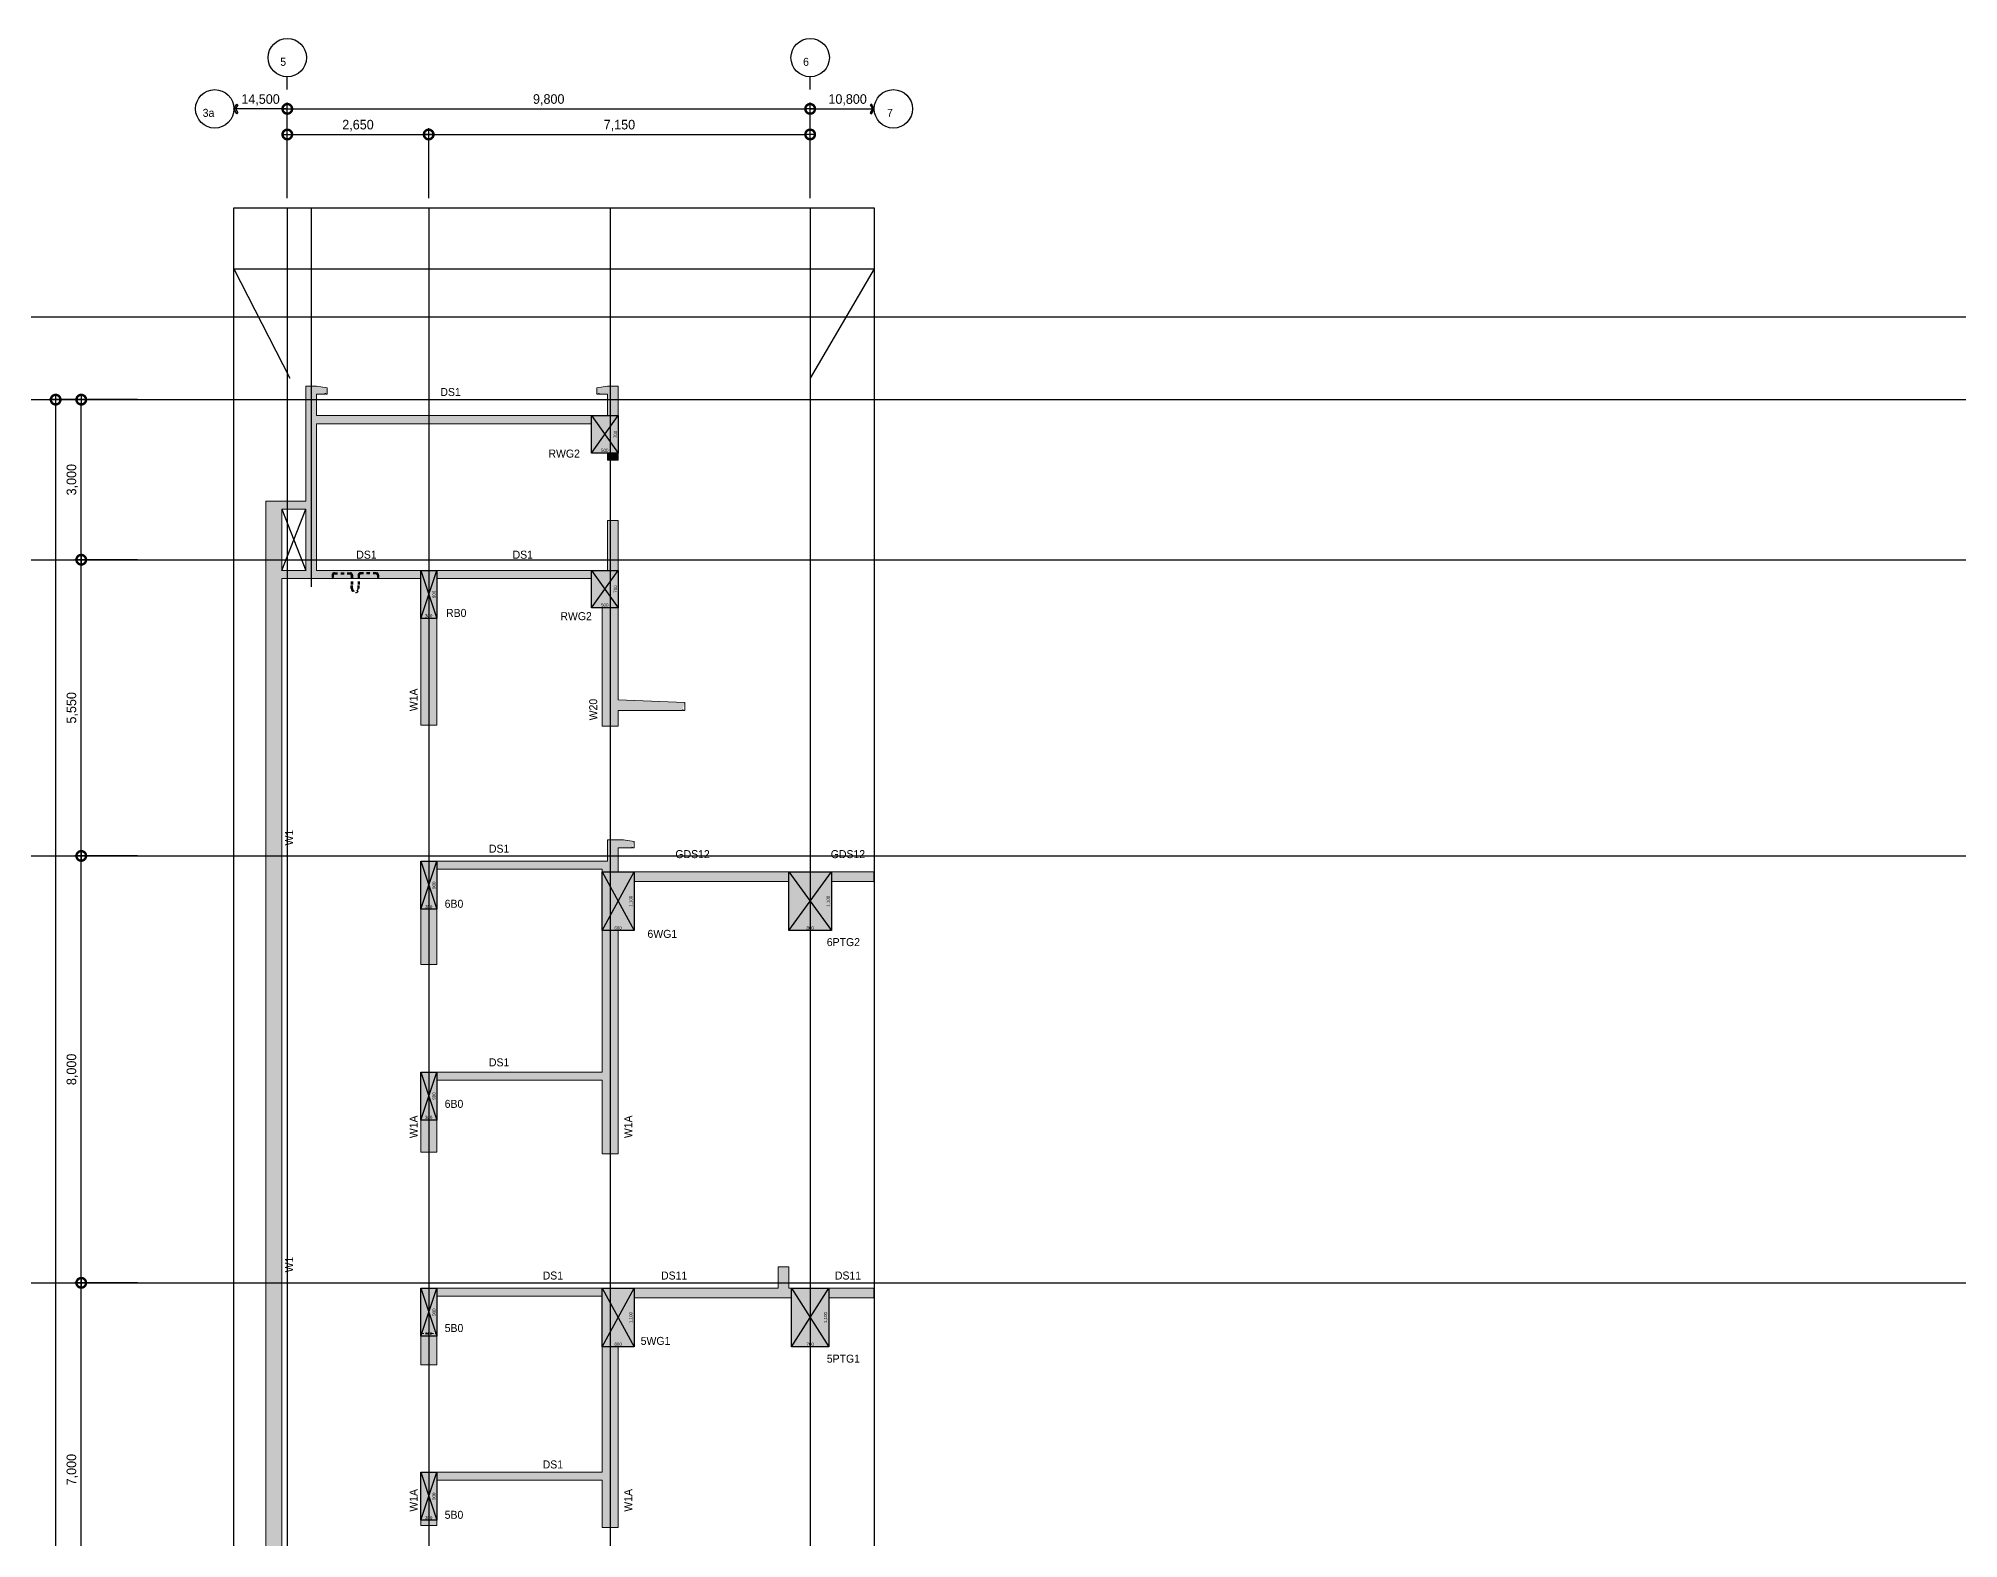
# Model space of a CAD drawing. Header units: millimetres. Extents: x -59434 to 186515, y -46562 to 55873.
# Drawn here: x 114535 to 150525, y 27458 to 55569 of the extents above; entities that cross this region are included whole.
import ezdxf
from ezdxf.enums import TextEntityAlignment as Align

# ---------------------------------------------------------------- set-up
doc = ezdxf.new("R2010")
doc.units = ezdxf.units.MM
doc.header["$LTSCALE"] = 60
doc.linetypes.add('H1', pattern=[1.5, 1, -0.5])
doc.linetypes.add('HIDDEN', pattern=[2, 1, -1])
doc.layers.get('Defpoints').update_dxf_attribs({"color": 151})
for name, color, linetype in [('A-CEN', 1, 'Continuous'), ('A-CEN-AXIS', 1, 'Continuous'), ('A-CORE-ELEV', 5, 'Continuous'), ('A-DIM', 7, 'Continuous'), ('구조SOLID', 253, 'Continuous')]:
    doc.layers.add(name, color=color, linetype=linetype)
doc.layers.add('A-CON', color=2, linetype='Continuous', lineweight=9)
for name, color, linetype, plot in [('AS-HIDLINE', 205, 'Continuous', False), ('NOPLOT', 191, 'Continuous', False), ('NOPLOT-DIM', 191, 'Continuous', False), ('NOPLOT-부호', 4, 'Continuous', False)]:
    doc.layers.add(name, color=color, linetype=linetype, plot=plot)
doc.styles.add('Gdim', font='')
doc.styles.get('Gdim').set_extended_font_data('Dotum')
doc.dimstyles.new('G-Xdim', dxfattribs={"dimscale": 30, "dimtxt": 2, "dimasz": 1, "dimexe": 1.2, "dimexo": 1.2, "dimgap": 0, "dimtad": 1, "dimdec": 1, "dimdsep": 46, "dimlunit": 6, "dimtxsty": 'Gdim', "dimcen": 1, "dimse1": 1, "dimse2": 1, "dimsd1": 1, "dimsd2": 1, "dimclrd": 1, "dimclre": 1, "dimclrt": 256, "dimadec": 0, "dimazin": 0, "dimtfac": 1, "dimtdec": 1, "dimtix": 1, "dimtmove": 2, "dimatfit": 1, "dimfxl": 2, "dimtolj": 1, "dimlwd": -1, "dimlwe": -1, "dimarcsym": 0})
doc.dimstyles.new('Gdim60', dxfattribs={"dimscale": 60, "dimtxt": 3, "dimasz": 1, "dimexe": 2, "dimexo": 3, "dimgap": 1, "dimtad": 1, "dimdec": 0, "dimdsep": 46, "dimlunit": 6, "dimtxsty": 'Gdim', "dimblk": 'G3-DOT', "dimcen": 2.5, "dimdle": 2, "dimclrd": 1, "dimclre": 1, "dimclrt": 256, "dimazin": 2, "dimtfac": 1, "dimtdec": 0, "dimtix": 1, "dimtmove": 2, "dimatfit": 3, "dimldrblk": 'DOTSMALL', "dimfxl": 2, "dimtolj": 1, "dimtzin": 0, "dimarcsym": 0})

# ---------------------------------------------------------------- blocks, each defined once
blk = doc.blocks.new('G3-DOT')
at = {"layer": 'A-DIM', "color": 1, "linetype": 'ByBlock'}
blk.add_line((1.5, 0), (-1.5, 0), dxfattribs=at)
at = {"layer": 'A-DIM', "color": 1, "linetype": 'ByBlock', "const_width": 3}
blk.add_lwpolyline([(0.375, 0, 1), (-0.375, 0, 1)], format="xyb", close=True, dxfattribs=at)
blk = doc.blocks.new('*D17')
at = {"layer": 'Defpoints', "color": 0, "transparency": 16777216}
for p in [(129000, 53769), (121850, 52397), (129000, 52397)]:
    blk.add_point(p, dxfattribs=at)
at = {"layer": 'NOPLOT-DIM', "color": 1, "lineweight": -2, "transparency": 16777216}
for p, q in [((121850, 52577), (121850, 53889)), ((121910, 53769), (128940, 53769)), ((129000, 52577), (129000, 53889))]:
    blk.add_line(p, q, dxfattribs=at)
at = {"layer": 'NOPLOT-DIM', "color": 1, "lineweight": -2, "transparency": 16777216, "xscale": 60, "yscale": 60, "zscale": 60, "rotation": 180}
blk.add_blockref('G3-DOT', (121850, 53769), dxfattribs=at)
at = {"layer": 'NOPLOT-DIM', "color": 1, "lineweight": -2, "transparency": 16777216, "xscale": 60, "yscale": 60, "zscale": 60}
blk.add_blockref('G3-DOT', (129000, 53769), dxfattribs=at)
at = {"layer": 'NOPLOT-DIM', "transparency": 16777216, "insert": (125425, 53937), "char_height": 180, "attachment_point": 5, "style": 'Gdim'}
blk.add_mtext('\\A1;7,150', dxfattribs=at)
blk = doc.blocks.new('_DotSmall')
at = {"color": 0, "linetype": 'ByBlock', "const_width": 0.5}
blk.add_lwpolyline([(-0.0625, 0, 1), (0.0625, 0, 1)], format="xyb", close=True, dxfattribs=at)
blk = doc.blocks.new('*D18')
at = {"layer": 'Defpoints', "color": 0, "transparency": 16777216}
for p in [(129000, 54249), (119200, 52397), (129000, 52397)]:
    blk.add_point(p, dxfattribs=at)
at = {"layer": 'NOPLOT-DIM', "color": 1, "lineweight": -2, "transparency": 16777216}
for p, q in [((119200, 52577), (119200, 54369)), ((129000, 52577), (129000, 54369)), ((119260, 54249), (128940, 54249))]:
    blk.add_line(p, q, dxfattribs=at)
at = {"layer": 'NOPLOT-DIM', "color": 1, "lineweight": -2, "transparency": 16777216, "xscale": 60, "yscale": 60, "zscale": 60, "rotation": 180}
blk.add_blockref('G3-DOT', (119200, 54249), dxfattribs=at)
at = {"layer": 'NOPLOT-DIM', "color": 1, "lineweight": -2, "transparency": 16777216, "xscale": 60, "yscale": 60, "zscale": 60}
blk.add_blockref('G3-DOT', (129000, 54249), dxfattribs=at)
at = {"layer": 'NOPLOT-DIM', "transparency": 16777216, "insert": (124100, 54417), "char_height": 180, "attachment_point": 5, "style": 'Gdim'}
blk.add_mtext('\\A1;9,800', dxfattribs=at)
blk = doc.blocks.new('*D19')
at = {"layer": 'Defpoints', "color": 0, "transparency": 16777216}
for p in [(121850, 53769, 0), (119200, 52397, 0), (121850, 52397)]:
    blk.add_point(p, dxfattribs=at)
at = {"layer": 'NOPLOT-DIM', "color": 1, "lineweight": -2, "transparency": 16777216}
for p, q in [((119200, 52577, 0), (119200, 53889, 0)), ((119260, 53769, 0), (121790, 53769, 0)), ((121850, 52577, 0), (121850, 53889, 0))]:
    blk.add_line(p, q, dxfattribs=at)
at = {"layer": 'NOPLOT-DIM', "color": 1, "lineweight": -2, "transparency": 16777216, "xscale": 60, "yscale": 60, "zscale": 60, "rotation": 180}
blk.add_blockref('G3-DOT', (119200, 53769, 0), dxfattribs=at)
at = {"layer": 'NOPLOT-DIM', "color": 1, "lineweight": -2, "transparency": 16777216, "xscale": 60, "yscale": 60, "zscale": 60}
blk.add_blockref('G3-DOT', (121850, 53769, 0), dxfattribs=at)
at = {"layer": 'NOPLOT-DIM', "transparency": 16777216, "insert": (120525, 53937, 0), "char_height": 180, "attachment_point": 5, "style": 'Gdim'}
blk.add_mtext('\\A1;2,650', dxfattribs=at)
blk = doc.blocks.new('*D30')
at = {"layer": 'Defpoints', "color": 0, "transparency": 16777216}
for p in [(116570, 48800, 0), (116570, 0, 0), (114858, 0, 0)]:
    blk.add_point(p, dxfattribs=at)
at = {"layer": 'NOPLOT-DIM', "color": 1, "lineweight": -2, "transparency": 16777216}
for p, q in [((116390, 48800, 0), (114738, 48800, 0)), ((114858, 48740, 0), (114858, 60, 0)), ((116390, 0, 0), (114738, 0, 0))]:
    blk.add_line(p, q, dxfattribs=at)
at = {"layer": 'NOPLOT-DIM', "color": 1, "lineweight": -2, "transparency": 16777216, "xscale": 60, "yscale": 60, "zscale": 60}
for p, rotation in [((114858, 48800, 0), 90), ((114858, 0, 0), 270)]:
    blk.add_blockref('G3-DOT', p, dxfattribs=dict(at, rotation=rotation))
at = {"layer": 'NOPLOT-DIM', "transparency": 16777216, "insert": (114690, 24400, 0), "char_height": 180, "attachment_point": 5, "rotation": 90, "style": 'Gdim'}
blk.add_mtext('\\A1;48,800', dxfattribs=at)
blk = doc.blocks.new('*D34')
at = {"layer": 'Defpoints', "color": 0, "transparency": 16777216}
for p in [(115338, 32250, 0), (116570, 32250, 0), (116570, 25250, 0)]:
    blk.add_point(p, dxfattribs=at)
at = {"layer": 'NOPLOT-DIM', "color": 1, "lineweight": -2, "transparency": 16777216}
for p, q in [((116390, 32250, 0), (115218, 32250, 0)), ((115338, 25310, 0), (115338, 32190, 0)), ((116390, 25250, 0), (115218, 25250, 0))]:
    blk.add_line(p, q, dxfattribs=at)
at = {"layer": 'NOPLOT-DIM', "color": 1, "lineweight": -2, "transparency": 16777216, "xscale": 60, "yscale": 60, "zscale": 60}
for p, rotation in [((115338, 32250, 0), 90), ((115338, 25250, 0), 270)]:
    blk.add_blockref('G3-DOT', p, dxfattribs=dict(at, rotation=rotation))
at = {"layer": 'NOPLOT-DIM', "transparency": 16777216, "insert": (115170, 28750, 0), "char_height": 180, "attachment_point": 5, "rotation": 90, "style": 'Gdim'}
blk.add_mtext('\\A1;7,000', dxfattribs=at)
blk = doc.blocks.new('*D35')
at = {"layer": 'Defpoints', "color": 0, "transparency": 16777216}
for p in [(115338, 40250, 0), (116570, 40250, 0), (116570, 32250, 0)]:
    blk.add_point(p, dxfattribs=at)
at = {"layer": 'NOPLOT-DIM', "color": 1, "lineweight": -2, "transparency": 16777216}
for p, q in [((116390, 40250, 0), (115218, 40250, 0)), ((115338, 32310, 0), (115338, 40190, 0)), ((116390, 32250, 0), (115218, 32250, 0))]:
    blk.add_line(p, q, dxfattribs=at)
at = {"layer": 'NOPLOT-DIM', "color": 1, "lineweight": -2, "transparency": 16777216, "xscale": 60, "yscale": 60, "zscale": 60}
for p, rotation in [((115338, 40250, 0), 90), ((115338, 32250, 0), 270)]:
    blk.add_blockref('G3-DOT', p, dxfattribs=dict(at, rotation=rotation))
at = {"layer": 'NOPLOT-DIM', "transparency": 16777216, "insert": (115170, 36250, 0), "char_height": 180, "attachment_point": 5, "rotation": 90, "style": 'Gdim'}
blk.add_mtext('\\A1;8,000', dxfattribs=at)
blk = doc.blocks.new('*D36')
at = {"layer": 'Defpoints', "color": 0, "transparency": 16777216}
for p in [(115338, 45800, 0), (116570, 45800, 0), (116570, 40250, 0)]:
    blk.add_point(p, dxfattribs=at)
at = {"layer": 'NOPLOT-DIM', "color": 1, "lineweight": -2, "transparency": 16777216}
for p, q in [((116390, 45800, 0), (115218, 45800, 0)), ((115338, 40310, 0), (115338, 45740, 0)), ((116390, 40250, 0), (115218, 40250, 0))]:
    blk.add_line(p, q, dxfattribs=at)
at = {"layer": 'NOPLOT-DIM', "color": 1, "lineweight": -2, "transparency": 16777216, "xscale": 60, "yscale": 60, "zscale": 60}
for p, rotation in [((115338, 45800, 0), 90), ((115338, 40250, 0), 270)]:
    blk.add_blockref('G3-DOT', p, dxfattribs=dict(at, rotation=rotation))
at = {"layer": 'NOPLOT-DIM', "transparency": 16777216, "insert": (115170, 43025, 0), "char_height": 180, "attachment_point": 5, "rotation": 90, "style": 'Gdim'}
blk.add_mtext('\\A1;5,550', dxfattribs=at)
blk = doc.blocks.new('*D37')
at = {"layer": 'Defpoints', "color": 0, "transparency": 16777216}
for p in [(115338, 48800, 0), (116570, 48800, 0), (116570, 45800, 0)]:
    blk.add_point(p, dxfattribs=at)
at = {"layer": 'NOPLOT-DIM', "color": 1, "lineweight": -2, "transparency": 16777216}
for p, q in [((116390, 48800, 0), (115218, 48800, 0)), ((115338, 45860, 0), (115338, 48740, 0)), ((116390, 45800, 0), (115218, 45800, 0))]:
    blk.add_line(p, q, dxfattribs=at)
at = {"layer": 'NOPLOT-DIM', "color": 1, "lineweight": -2, "transparency": 16777216, "xscale": 60, "yscale": 60, "zscale": 60}
for p, rotation in [((115338, 48800, 0), 90), ((115338, 45800, 0), 270)]:
    blk.add_blockref('G3-DOT', p, dxfattribs=dict(at, rotation=rotation))
at = {"layer": 'NOPLOT-DIM', "transparency": 16777216, "insert": (115170, 47300, 0), "char_height": 180, "attachment_point": 5, "rotation": 90, "style": 'Gdim'}
blk.add_mtext('\\A1;3,000', dxfattribs=at)
blk = doc.blocks.new('*D108')
at = {"layer": 'Defpoints', "color": 0, "linetype": 'Continuous', "transparency": 16777216}
for p in [(-300, -1100), (300, -1080), (300, -1100)]:
    blk.add_point(p, dxfattribs=at)
at = {"layer": 'AS-HIDLINE', "linetype": 'Continuous', "transparency": 16777216, "insert": (0, -1050), "char_height": 60, "attachment_point": 5, "style": 'Gdim'}
blk.add_mtext('\\A1;600', dxfattribs=at)
blk = doc.blocks.new('*D109')
at = {"layer": 'Defpoints', "color": 0, "linetype": 'Continuous', "transparency": 16777216}
for p in [(300, 0), (280, 0), (300, -1100)]:
    blk.add_point(p, dxfattribs=at)
at = {"layer": 'AS-HIDLINE', "linetype": 'Continuous', "transparency": 16777216, "insert": (244, -550), "char_height": 60, "attachment_point": 5, "rotation": 90, "style": 'Gdim'}
blk.add_mtext('\\A1;1,100', dxfattribs=at)
blk = doc.blocks.new('*D138')
at = {"layer": 'Defpoints', "color": 0, "linetype": 'Continuous', "transparency": 16777216}
for p in [(-300, -900), (0, -880), (0, -900)]:
    blk.add_point(p, dxfattribs=at)
at = {"layer": 'AS-HIDLINE', "linetype": 'Continuous', "transparency": 16777216, "insert": (-150, -850), "char_height": 60, "attachment_point": 5, "style": 'Gdim'}
blk.add_mtext('\\A1;300', dxfattribs=at)
blk = doc.blocks.new('*D139')
at = {"layer": 'Defpoints', "color": 0, "linetype": 'Continuous', "transparency": 16777216}
for p in [(0, 0), (-20, 0), (0, -900)]:
    blk.add_point(p, dxfattribs=at)
at = {"layer": 'AS-HIDLINE', "linetype": 'Continuous', "transparency": 16777216, "insert": (-50, -450), "char_height": 60, "attachment_point": 5, "rotation": 90, "style": 'Gdim'}
blk.add_mtext('\\A1;900', dxfattribs=at)
blk = doc.blocks.new('*D124')
at = {"layer": 'Defpoints', "color": 0, "linetype": 'Continuous', "transparency": 16777216}
for p in [(-400, -1100), (300, -1080), (300, -1100)]:
    blk.add_point(p, dxfattribs=at)
at = {"layer": 'AS-HIDLINE', "linetype": 'Continuous', "transparency": 16777216, "insert": (-50, -1050), "char_height": 60, "attachment_point": 5, "style": 'Gdim'}
blk.add_mtext('\\A1;700', dxfattribs=at)
blk = doc.blocks.new('*D125')
at = {"layer": 'Defpoints', "color": 0, "linetype": 'Continuous', "transparency": 16777216}
for p in [(300, 0), (280, 0), (300, -1100)]:
    blk.add_point(p, dxfattribs=at)
at = {"layer": 'AS-HIDLINE', "linetype": 'Continuous', "transparency": 16777216, "insert": (244, -550), "char_height": 60, "attachment_point": 5, "rotation": 90, "style": 'Gdim'}
blk.add_mtext('\\A1;1,100', dxfattribs=at)
blk = doc.blocks.new('*D102')
at = {"layer": 'Defpoints', "color": 0, "linetype": 'Continuous', "transparency": 16777216}
for p in [(-300, -700), (200, -680), (200, -700)]:
    blk.add_point(p, dxfattribs=at)
at = {"layer": 'AS-HIDLINE', "linetype": 'Continuous', "transparency": 16777216, "insert": (-50, -650), "char_height": 60, "attachment_point": 5, "style": 'Gdim'}
blk.add_mtext('\\A1;500', dxfattribs=at)
blk = doc.blocks.new('*D103')
at = {"layer": 'Defpoints', "color": 0, "linetype": 'Continuous', "transparency": 16777216}
for p in [(200, 0), (180, 0), (200, -700)]:
    blk.add_point(p, dxfattribs=at)
at = {"layer": 'AS-HIDLINE', "linetype": 'Continuous', "transparency": 16777216, "insert": (150, -350), "char_height": 60, "attachment_point": 5, "rotation": 90, "style": 'Gdim'}
blk.add_mtext('\\A1;700', dxfattribs=at)
blk = doc.blocks.new('*D140')
at = {"layer": 'Defpoints', "color": 0, "linetype": 'Continuous', "transparency": 16777216}
for p in [(-500, -1100), (300, -1080), (300, -1100)]:
    blk.add_point(p, dxfattribs=at)
at = {"layer": 'AS-HIDLINE', "linetype": 'Continuous', "transparency": 16777216, "insert": (-100, -1050), "char_height": 60, "attachment_point": 5, "style": 'Gdim'}
blk.add_mtext('\\A1;800', dxfattribs=at)
blk = doc.blocks.new('*D141')
at = {"layer": 'Defpoints', "color": 0, "linetype": 'Continuous', "transparency": 16777216}
for p in [(300, 0), (280, 0), (300, -1100)]:
    blk.add_point(p, dxfattribs=at)
at = {"layer": 'AS-HIDLINE', "linetype": 'Continuous', "transparency": 16777216, "insert": (244, -550), "char_height": 60, "attachment_point": 5, "rotation": 90, "style": 'Gdim'}
blk.add_mtext('\\A1;1,100', dxfattribs=at)
blk = doc.blocks.new('*U59')
at = {"layer": 'AS-HIDLINE', "linetype": 'Continuous'}
for p, q in [((-300, -1100), (300, 0)), ((-300, 0), (300, -1100))]:
    blk.add_line(p, q, dxfattribs=at)
blk.add_lwpolyline([(-300, -1100), (-300, 0), (300, 0), (300, -1100)], close=True, dxfattribs=at)
dim = blk.add_linear_dim(base=(280.13, 0), p1=(300, -1100), p2=(300, 0), angle=90, dimstyle='G-Xdim', override={"dimtxsty": 'Gdim'}, dxfattribs=at)
dim.commit()
dim.dimension.update_dxf_attribs({"geometry": '*D109', "text_midpoint": (244.31, -550)})
dim = blk.add_linear_dim(base=(300, -1080.06), p1=(-300, -1100), p2=(300, -1100), dimstyle='G-Xdim', override={"dimtxsty": 'Gdim'}, dxfattribs=at)
dim.commit()
dim.dimension.update_dxf_attribs({"geometry": '*D108', "text_midpoint": (0, -1050.02)})
blk = doc.blocks.new('*U87')
at = {"layer": 'AS-HIDLINE', "linetype": 'Continuous'}
for p, q in [((-300, -900), (0, 0)), ((-300, 0), (0, -900))]:
    blk.add_line(p, q, dxfattribs=at)
blk.add_lwpolyline([(-300, -900), (-300, 0), (0, 0), (0, -900)], close=True, dxfattribs=at)
dim = blk.add_linear_dim(base=(-19.87, 0), p1=(0, -900), p2=(0, 0), angle=90, dimstyle='G-Xdim', override={"dimtxsty": 'Gdim'}, dxfattribs=at)
dim.commit()
dim.dimension.update_dxf_attribs({"geometry": '*D139', "text_midpoint": (-49.91, -450)})
dim = blk.add_linear_dim(base=(0, -880.06), p1=(-300, -900), p2=(0, -900), dimstyle='G-Xdim', override={"dimtxsty": 'Gdim'}, dxfattribs=at)
dim.commit()
dim.dimension.update_dxf_attribs({"geometry": '*D138', "text_midpoint": (-150, -850.02)})
blk = doc.blocks.new('*U67')
at = {"layer": 'AS-HIDLINE', "linetype": 'Continuous'}
for p, q in [((-400, -1100), (300, 0)), ((-400, 0), (300, -1100))]:
    blk.add_line(p, q, dxfattribs=at)
blk.add_lwpolyline([(-400, -1100), (-400, 0), (300, 0), (300, -1100)], close=True, dxfattribs=at)
dim = blk.add_linear_dim(base=(280.13, 0), p1=(300, -1100), p2=(300, 0), angle=90, dimstyle='G-Xdim', override={"dimtxsty": 'Gdim'}, dxfattribs=at)
dim.commit()
dim.dimension.update_dxf_attribs({"geometry": '*D125', "text_midpoint": (244.31, -550)})
dim = blk.add_linear_dim(base=(300, -1080.06), p1=(-400, -1100), p2=(300, -1100), dimstyle='G-Xdim', override={"dimtxsty": 'Gdim'}, dxfattribs=at)
dim.commit()
dim.dimension.update_dxf_attribs({"geometry": '*D124', "text_midpoint": (-50, -1050.02)})
blk = doc.blocks.new('*U56')
at = {"layer": 'AS-HIDLINE', "linetype": 'Continuous'}
for p, q in [((-300, -700), (200, 0)), ((-300, 0), (200, -700))]:
    blk.add_line(p, q, dxfattribs=at)
blk.add_lwpolyline([(-300, -700), (-300, 0), (200, 0), (200, -700)], close=True, dxfattribs=at)
dim = blk.add_linear_dim(base=(180.13, 0), p1=(200, -700), p2=(200, 0), angle=90, dimstyle='G-Xdim', override={"dimtxsty": 'Gdim'}, dxfattribs=at)
dim.commit()
dim.dimension.update_dxf_attribs({"geometry": '*D103', "text_midpoint": (150.09, -350)})
dim = blk.add_linear_dim(base=(200, -680.06), p1=(-300, -700), p2=(200, -700), dimstyle='G-Xdim', override={"dimtxsty": 'Gdim'}, dxfattribs=at)
dim.commit()
dim.dimension.update_dxf_attribs({"geometry": '*D102', "text_midpoint": (-50, -650.02)})
blk = doc.blocks.new('*U88')
at = {"layer": 'AS-HIDLINE', "linetype": 'Continuous'}
for p, q in [((-500, -1100), (300, 0)), ((-500, 0), (300, -1100))]:
    blk.add_line(p, q, dxfattribs=at)
blk.add_lwpolyline([(-500, -1100), (-500, 0), (300, 0), (300, -1100)], close=True, dxfattribs=at)
dim = blk.add_linear_dim(base=(280.13, 0), p1=(300, -1100), p2=(300, 0), angle=90, dimstyle='G-Xdim', override={"dimtxsty": 'Gdim'}, dxfattribs=at)
dim.commit()
dim.dimension.update_dxf_attribs({"geometry": '*D141', "text_midpoint": (244.31, -550)})
dim = blk.add_linear_dim(base=(300, -1080.06), p1=(-500, -1100), p2=(300, -1100), dimstyle='G-Xdim', override={"dimtxsty": 'Gdim'}, dxfattribs=at)
dim.commit()
dim.dimension.update_dxf_attribs({"geometry": '*D140', "text_midpoint": (-100, -1050.02)})

msp = doc.modelspace()

# ---------------------------------------------------------------- hatches: boundary and pattern name
at = {"layer": '구조SOLID'}
h = msp.add_hatch(color=256, dxfattribs=at)
h.dxf.hatch_style = 1
h.paths.add_polyline_path([(125400, 46535), (125200, 46535), (125200, 45600), (119750, 45600), (119750, 48350), (124900, 48350), (124900, 47800), (125400, 47800), (125400, 49050), (125200, 49050), (125000, 49020), (125000, 48900), (125030, 48900), (125030, 48915), (125045, 48915), (125045, 48900), (125200, 48900), (125200, 48500), (119750, 48500), (119750, 48900), (119905, 48900), (119905, 48915), (119920, 48915), (119920, 48900), (119950, 48900), (119950, 49020), (119750, 49050), (119550, 49050), (119550, 46900), (118800, 46900), (118800, -1850), (117450, -1850), (117450, -3350), (126000, -3350), (126000, -1850), (125400, -1850), (125400, -550), (127500, -550), (127500, -1850), (130500, -1850), (130500, -550), (130735.7, -550), (130735.7, -150), (128600, -150), (128600, 100), (128400, 100), (128400, -150), (122000, -150), (122000, -50), (121700, -50), (121700, -1850), (119100, -1850), (119100, 45450), (121700, 45450), (121700, 44700), (122000, 44700), (122000, 45450), (124900, 45450), (124900, 44900), (125100, 44900), (125100, 42680), (125400, 42680), (125400, 42975), (126605, 42975), (126605, 42990), (126650, 43125), (125400, 43175)])
h.paths.add_polyline_path([(119550, 45600), (119100, 45600), (119100, 46750), (119550, 46750)], flags=16)
h.paths.add_polyline_path([(125100, -350), (125100, -1850), (122000, -1850), (122000, -350)], flags=16)
h = msp.add_hatch(color=256, dxfattribs=at)
h.dxf.hatch_style = 1
h.paths.add_polyline_path([(125400, 47800), (125200, 47800), (125200, 47665), (125400, 47665)])
h = msp.add_hatch(color=256, dxfattribs=at)
h.dxf.hatch_style = 1
h.paths.add_polyline_path([(122000, 44700), (121700, 44700), (121700, 42700), (122000, 42700)])
h = msp.add_hatch(color=256, dxfattribs=at)
h.dxf.hatch_style = 1
h.paths.add_polyline_path([(125700, 39770), (128600, 39770), (128600, 38850), (129400, 38850), (129400, 39770), (130200, 39770), (130200, 39950), (125400, 39950), (125400, 40400), (125655, 40400), (125655, 40415), (125700, 40520), (125500, 40550), (125200, 40550), (125200, 40150), (121700, 40150), (121700, 39250), (122000, 39250), (122000, 40000), (125100, 40000), (125100, 36200), (121700, 36200), (121700, 35300), (122000, 35300), (122000, 36050), (125100, 36050), (125100, 34665), (125400, 34665), (125400, 38850), (125700, 38850)])
h = msp.add_hatch(color=256, dxfattribs=at)
h.dxf.hatch_style = 1
h.paths.add_polyline_path([(122000, 35300), (121700, 35300), (121700, 34700), (122000, 34700)])
h.paths.add_polyline_path([(122000, 39250), (121700, 39250), (121700, 38215), (122000, 38215)])
h = msp.add_hatch(color=256, dxfattribs=at)
h.dxf.hatch_style = 1
h.paths.add_polyline_path([(122000, 27800), (121700, 27800), (121700, 27700), (122000, 27700)], flags=17)
h.paths.add_polyline_path([(122000, 31300), (121700, 31300), (121700, 30715), (122000, 30715)], flags=17)
h.paths.add_polyline_path([(122000, 32000), (125100, 32000), (125100, 32150), (122000, 32150), (121700, 32150), (121700, 31300), (122000, 31300)], flags=17)
h.paths.add_polyline_path([(129350, 31970), (130200, 31970), (130200, 32150), (128600, 32150), (128600, 32550), (128400, 32550), (128400, 32150), (125400, 32150), (125100, 32150), (125100, 32000), (125100, 28700), (121700, 28700), (121700, 27800), (122000, 27800), (122000, 28550), (125100, 28550), (125100, 27665), (125400, 27665), (125400, 31050), (125700, 31050), (125700, 31970), (128650, 31970), (128650, 31050), (129350, 31050)])
h = msp.add_hatch(color=256, dxfattribs=at)
h.dxf.hatch_style = 1
h.paths.add_polyline_path([(125700, 32020), (125700, 32150), (125100, 32150), (125100, 32000), (125100, 28700), (121700, 28700), (121700, 27800), (122000, 27800), (122000, 28550), (125100, 28550), (125100, 27665), (125400, 27665), (125400, 31050), (125700, 31050)])

# ---------------------------------------------------------------- linework, layer by layer
at = {"layer": 'A-CEN'}
msp.add_line((125250, 52396.8), (125250, -11694.5), dxfattribs=at)
at = {"layer": 'A-CEN-AXIS'}
for p, q in [((119200, 52396.8), (119200, -11694.5)), ((119650, 52396.8, 0), (119650, 45294.2, 0)), ((119650, 52396.8, 0), (119650, 45294.2, 0)), ((121850, 52396.8), (121850, -11694.5)), ((129000, 52396.8), (129000, -11694.5)), ((-3065.7, 50350), (186515.5, 50350)), ((-3065.7, 48800), (186515.5, 48800)), ((116569.8, 48800, 0), (130240.6, 48800, 0)), ((119100, 45600), (119550, 46750)), ((119100, 46750), (119550, 45600)), ((-3065.7, 45800), (186515.5, 45800)), ((-3065.7, 40250), (186515.5, 40250)), ((-3065.7, 32250), (186515.5, 32250))]:
    msp.add_line(p, q, dxfattribs=at)
at = {"layer": 'A-CON'}
for p, q in [((119750, 49050, 0), (119550, 49050, 0)), ((119550, 46900), (119550, 49050, 0)), ((125200, 49050), (125400, 49050)), ((119750, 48900, 0), (119750, 48500, 0)), ((125200, 48900), (125200, 48500)), ((119750, 48500, 0), (125200, 48500)), ((118800, 46900), (118800, -1850)), ((118800, 46900), (119550, 46900)), ((119100, 46750), (119100, 45600)), ((119100, 46750), (119550, 46750)), ((119550, 45600), (119550, 46750)), ((125200, 46535), (125200, 45600)), ((125400, 46535), (125200, 46535)), ((125400, 46535), (125400, 43175)), ((119100, 45600), (119550, 45600)), ((119100, 45450), (119100, -1850)), ((119100, 45450), (121700, 45450, 0)), ((119750, 45600), (125200, 45600, 0)), ((121700, 45450), (121700, 42700)), ((122000, 45450), (122000, 42700)), ((122000, 45450, 0), (124900, 45450, 0)), ((124900, 44900), (124900, 45450)), ((125100, 44900, 0), (124900, 44900)), ((125100, 44900, 0), (125100, 42680)), ((125400, 43175), (126650, 43125)), ((125400, 42975), (125400, 42680)), ((125400, 42695), (125400, 42975)), ((126605, 42975), (125400, 42975)), ((126620, 42990), (126605, 42990)), ((126605, 42990), (126605, 42975)), ((126620, 42975), (126620, 42990)), ((126650, 42975), (126620, 42975)), ((126650, 43125), (126650, 42975)), ((121700, 42700), (122000, 42700)), ((125400, 42680), (125100, 42680, 0)), ((125200, 40150), (125200, 40550)), ((125200, 40550), (125500, 40550)), ((125400, 39950), (125400, 40400)), ((125400, 40400), (125655, 40400)), ((125700, 40520), (125500, 40550)), ((125655, 40400), (125655, 40415)), ((125655, 40415), (125670, 40415)), ((125670, 40415), (125670, 40400)), ((125670, 40400), (125700, 40400)), ((125700, 40400), (125700, 40520)), ((121700, 40150), (121700, 38215)), ((122000, 40150), (121700, 40150)), ((121700, 40150), (125200, 40150)), ((122000, 40000), (122000, 38215)), ((122000, 40000), (125100, 40000)), ((125100, 40000), (125100, 36200)), ((130200, 39950), (125400, 39950)), ((125700, 39770), (125700, 38850, 0)), ((128600, 39770), (125700, 39770)), ((128600, 39770), (128600, 38850)), ((130200, 39770), (129400, 39770)), ((129400, 38850), (129400, 39770)), ((125400, 38850, 0), (125400, 34665)), ((125700, 38850, 0), (125400, 38850, 0)), ((128600, 38850), (129400, 38850)), ((121700, 38215), (122000, 38215)), ((121700, 36200), (121700, 34700)), ((121700, 36200), (125100, 36200)), ((122000, 36050), (122000, 34700)), ((122000, 36050), (125100, 36050)), ((125100, 36050), (125100, 34665)), ((121700, 34700), (122000, 34700)), ((125100, 34665), (125400, 34665)), ((128400, 32150), (128400, 32550)), ((128400, 32550), (128600, 32550)), ((128600, 32550), (128600, 32150)), ((121700, 32150), (121700, 30715)), ((122000, 32150), (121700, 32150)), ((122000, 32150), (125400, 32150)), ((125100, 32050), (125100, 28700)), ((125400, 32150), (128400, 32150)), ((128600, 32150), (130200, 32150)), ((122000, 32000), (122000, 30715)), ((122000, 32000), (125100, 32000)), ((125700, 31050), (125700, 32020)), ((125700, 31970), (128650, 31970)), ((128650, 31970), (128650, 31050)), ((129350, 31050), (129350, 31970)), ((129350, 31970), (130200, 31970)), ((125400, 31050), (125400, 27665)), ((125700, 31050), (125400, 31050)), ((128650, 31050), (129350, 31050)), ((121700, 30715), (122000, 30715)), ((121700, 28700), (121700, 27700)), ((121700, 28700), (125100, 28700)), ((122000, 28550), (122000, 27700)), ((122000, 28550), (125100, 28550)), ((125100, 28550), (125100, 27665)), ((121700, 27700), (122000, 27700)), ((125100, 27665), (125400, 27665))]:
    msp.add_line(p, q, dxfattribs=at)
at = {"layer": 'A-CON', "color": 7, "linetype": 'H1'}
for p, q in [((121700, 44700, 0), (122000, 44700, 0)), ((121700, 39250), (122000, 39250)), ((121700, 35300), (122000, 35300)), ((125700, 32150), (125100, 32150)), ((125100, 32150), (125100, 32000)), ((125700, 31970), (125700, 32100)), ((121700, 31300), (122000, 31300)), ((121700, 27800), (122000, 27800))]:
    msp.add_line(p, q, dxfattribs=at)
at = {"layer": 'A-CON', "elevation": 0}
for points in [[(119750, 49050), (119950, 49020), (119950, 48900), (119920, 48900), (119920, 48915), (119905, 48915), (119905, 48900), (119750, 48900)], [(119750, 45600), (119750, 48350), (124900, 48350), (124900, 47800), (125200, 47800), (125200, 47665), (125400, 47665), (125400, 49050)], [(125200, 49050), (125000, 49020), (125000, 48900), (125030, 48900), (125030, 48915), (125045, 48915), (125045, 48900), (125200, 48900)], [(125250, 47800), (125250, 47800)], [(125400, 47800), (125400, 47785)]]:
    msp.add_lwpolyline(points, dxfattribs=at)
at = {"layer": 'A-CORE-ELEV', "color": 5, "linetype": 'HIDDEN'}
for p, q in [((120038.9, 45511, 0), (120038.9, 45470, 0)), ((120060.9, 45470, 0), (120038.9, 45470, 0)), ((120060.9, 45511, 0), (120060.9, 45470, 0)), ((120082.9, 45555, 0), (120377.9, 45555, 0)), ((120082.9, 45533, 0), (120377.9, 45533, 0)), ((120399.9, 45511, 0), (120399.9, 45335, 0)), ((120421.9, 45511, 0), (120421.9, 45335, 0)), ((120527.9, 45511, 0), (120527.9, 45335, 0)), ((120549.9, 45511, 0), (120549.9, 45335, 0)), ((120866.9, 45555, 0), (120571.9, 45555, 0)), ((120866.9, 45533, 0), (120571.9, 45533, 0)), ((120888.9, 45511, 0), (120888.9, 45470, 0)), ((120888.9, 45470, 0), (120910.9, 45470, 0)), ((120910.9, 45511, 0), (120910.9, 45470, 0)), ((120399.9, 45260, 0), (120399.9, 45335, 0)), ((120421.9, 45260, 0), (120421.9, 45335, 0)), ((120527.9, 45260, 0), (120527.9, 45335, 0)), ((120549.9, 45260, 0), (120549.9, 45335, 0))]:
    msp.add_line(p, q, dxfattribs=at)
for centre, radius, start, end in [((120082.9, 45511, 0), 44, 90, 180), ((120082.9, 45511, 0), 22, 90, 180), ((120377.9, 45511, 0), 44, 0, 90), ((120377.9, 45511, 0), 22, 0, 90), ((120571.9, 45511, 0), 44, 90, 180), ((120571.9, 45511, 0), 22, 90, 180), ((120866.9, 45511, 0), 44, 0, 90), ((120866.9, 45511, 0), 22, 0, 90), ((120474.9, 45260, 0), 75, 180, 0), ((120474.9, 45260, 0), 53, 180, 0)]:
    msp.add_arc(centre, radius, start, end, dxfattribs=at)
at = {"layer": 'NOPLOT'}
for p, q in [((118200, 51250), (119250, 49200)), ((130200, 51250), (129000, 49200))]:
    msp.add_line(p, q, dxfattribs=at)
at = {"layer": 'NOPLOT', "elevation": 0}
msp.add_lwpolyline([(130200, 51250), (130200, 15750), (118200, 15750), (118200, 51250)], close=True, dxfattribs=at)
at = {"layer": 'NOPLOT-DIM'}
for p, q in [((119170, 54249.3), (118200, 54249.3)), ((129000, 54249.3), (130200, 54249.3))]:
    msp.add_line(p, q, dxfattribs=at)
at = {"layer": 'NOPLOT-DIM', "elevation": 0}
for points in [[(119200, 54609.3), (119200, 54849.3, -1), (119200, 55569.3, -1), (119200, 54849.3, 0)], [(129000, 54609.3), (129000, 54849.3, -1), (129000, 55569.3, -1), (129000, 54849.3, 0)]]:
    msp.add_lwpolyline(points, format="xyb", dxfattribs=at)
for points in [[(118273.9, 54326.8), (118229.6, 54249.3), (118273.9, 54171.9), (118251.5, 54159.1), (118200, 54249.3), (118251.5, 54339.5)], [(130126.1, 54326.8), (130170.4, 54249.3), (130126.1, 54171.9), (130148.5, 54159.1), (130200, 54249.3), (130148.5, 54339.5)], [(130200, -11694.5), (118200, -11694.5), (118200, 52396.8), (130200, 52396.8)]]:
    msp.add_lwpolyline(points, close=True, dxfattribs=at)
at = {"layer": 'NOPLOT-DIM'}
for centre in [(117840, 54249.3), (130560, 54249.3)]:
    msp.add_circle(centre, 360, dxfattribs=at)
at = {"layer": '구조SOLID'}
for p, q in [((130200, 39770), (130200, 39950)), ((130200, 31970), (130200, 32150))]:
    msp.add_line(p, q, dxfattribs=at)

# ---------------------------------------------------------------- block references
at = {"layer": 'AS-HIDLINE', "linetype": 'Continuous'}
for name, p in [('*U56', (125200, 48500)), ('*U87', (122000, 45600)), ('*U56', (125200, 45600, 0)), ('*U87', (122000, 40150)), ('*U59', (125400, 39950, 0)), ('*U88', (129100, 39950)), ('*U87', (122000, 36200)), ('*U87', (122000, 32150)), ('*U59', (125400, 32150)), ('*U67', (129050, 32150)), ('*U87', (122000, 28700))]:
    msp.add_blockref(name, p, dxfattribs=at)

# ---------------------------------------------------------------- texts
at = {"layer": 'NOPLOT-DIM', "style": 'Gdim'}
for s, p in [('5', (119068, 55056.1)), ('6', (128868, 55056.1)), ('3a', (117614, 54099.5)), ('7', (130439.9, 54099.5))]:
    msp.add_text(s, height=150, dxfattribs=at).set_placement(p)
at = {"layer": 'NOPLOT-DIM', "char_height": 180, "attachment_point": 5, "style": 'Gdim'}
for s, insert in [('\\A1;14,500', (118698.8, 54416.8)), ('\\A1;10,800', (129701.9, 54416.8))]:
    msp.add_mtext(s, dxfattribs=dict(at, insert=insert))
at = {"layer": 'NOPLOT-부호', "style": 'Gdim'}
for s, p in [('DS1', (122260.1, 48943.7)), ('RWG2', (124389.6, 47789.3)), ('DS1', (120684.2, 45894.9)), ('DS1', (123613.6, 45894.9)), ('RB0', (122366.9, 44803.4)), ('RWG2', (124612.9, 44742.5)), ('DS1', (123170.4, 40385.7)), ('GDS12', (126796.3, 40283.5)), ('GDS12', (129708.2, 40283.5)), ('6B0', (122324.4, 39353.4)), ('6WG1', (126229, 38789.3)), ('6PTG2', (129623, 38635.2)), ('DS1', (123170.4, 36381.8)), ('6B0', (122324.4, 35603.9)), ('DS1', (124177.5, 32386.8)), ('DS11', (126451.2, 32386.8)), ('DS11', (129709.1, 32386.8)), ('5B0', (122324.4, 31403.4)), ('5WG1', (126101.8, 31161.9)), ('5PTG1', (129623, 30829.2)), ('DS1', (124177.5, 28847.1)), ('5B0', (122324.4, 27903.4))]:
    msp.add_text(s, height=150, dxfattribs=at).set_placement(p, align=Align.MIDDLE)
for s, p in [('W1A', (121567.2, 43174.1)), ('W20', (124933.5, 42992.5, 0)), ('W1', (119233.9, 40593.4)), ('W1A', (121567.2, 35174.1)), ('W1A', (125589, 35174.1)), ('W1', (119233.9, 32593.4)), ('W1A', (121567.2, 28174.1)), ('W1A', (125589, 28174.1))]:
    msp.add_text(s, height=150, rotation=90, dxfattribs=at).set_placement(p, align=Align.MIDDLE)

# ---------------------------------------------------------------- dimensions: what is measured, and where the dimension line sits
at = {"layer": 'NOPLOT-DIM'}
for base, p1, p2, picture, middle in [((129000, 54249.3), (119200, 52396.8), (129000, 52396.8), '*D18', (124100, 54416.8)), ((121850, 53769.3, 0), (119200, 52396.8, 0), (121850, 52396.8), '*D19', (120525, 53936.8, 0)), ((129000, 53769.3), (121850, 52396.8), (129000, 52396.8), '*D17', (125425, 53936.8))]:
    dim = msp.add_linear_dim(base=base, p1=p1, p2=p2, dimstyle='Gdim60', dxfattribs=at)
    dim.commit()
    dim.dimension.update_dxf_attribs({"geometry": picture, "text_midpoint": middle})
for base, p1, p2, picture, middle in [((114857.7, 0, 0), (116569.8, 48800, 0), (116569.8, 0, 0), '*D30', (114690.2, 24400, 0)), ((115337.7, 48800, 0), (116569.8, 45800, 0), (116569.8, 48800, 0), '*D37', (115170.2, 47300, 0)), ((115337.7, 45800, 0), (116569.8, 40250, 0), (116569.8, 45800, 0), '*D36', (115170.2, 43025, 0)), ((115337.7, 40250, 0), (116569.8, 32250, 0), (116569.8, 40250, 0), '*D35', (115170.2, 36250, 0)), ((115337.7, 32250, 0), (116569.8, 25250, 0), (116569.8, 32250, 0), '*D34', (115170.2, 28750, 0))]:
    dim = msp.add_linear_dim(base=base, p1=p1, p2=p2, angle=90, dimstyle='Gdim60', dxfattribs=at)
    dim.commit()
    dim.dimension.update_dxf_attribs({"geometry": picture, "text_midpoint": middle})

doc.saveas('drawing.dxf')
